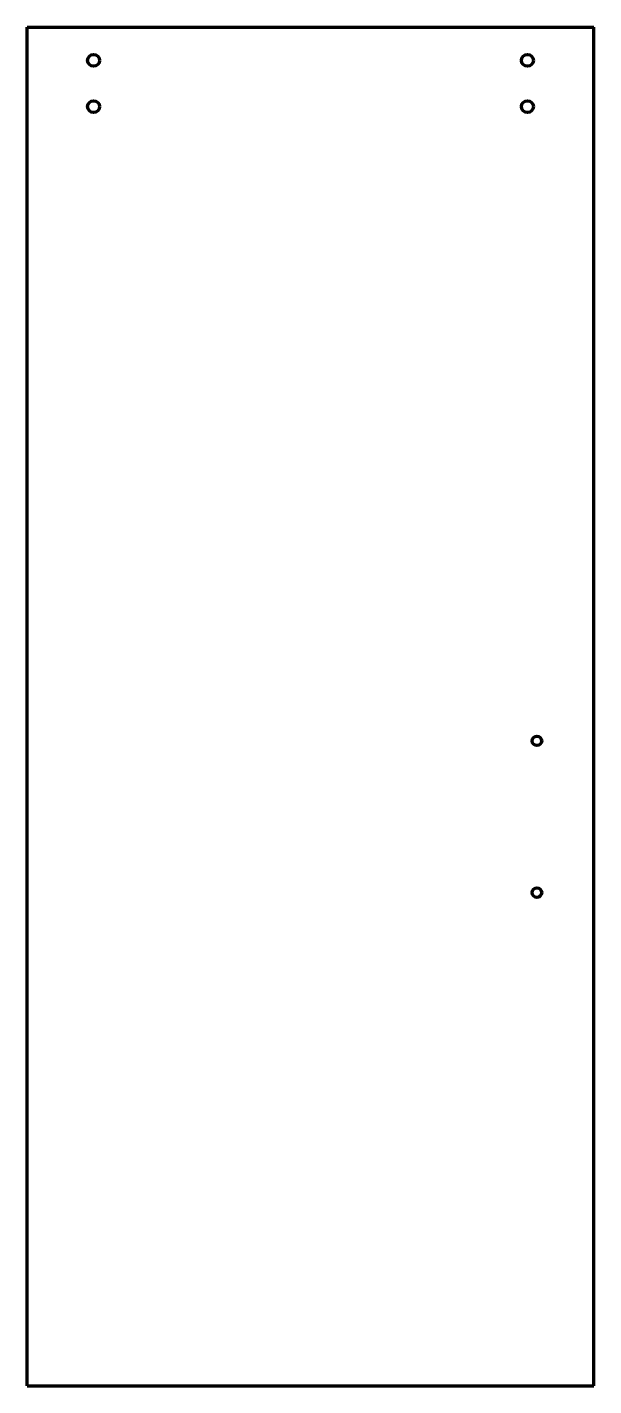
# Model space of a CAD drawing. Header units: inches. Extents: x 0 to 29.9, y 0 to 71.6.
import ezdxf

# ---------------------------------------------------------------- set-up
doc = ezdxf.new("R2010")
doc.units = ezdxf.units.IN
doc.header["$MEASUREMENT"] = 0
doc.layers.get('0').update_dxf_attribs({"linetype": 'CONTINUOUS'})

msp = doc.modelspace()

# ---------------------------------------------------------------- linework, layer by layer
at = {"color": 7, "lineweight": 90}
for p, q in [((0, 0), (0, 71.625)), ((0, 71.625), (29.875, 71.625)), ((29.875, 0), (29.875, 71.625)), ((0, 0), (29.875, 0))]:
    msp.add_line(p, q, dxfattribs=at)
for centre, radius in [((3.5, 69.875), 0.3125), ((26.375, 69.875), 0.3125), ((3.5, 67.4375), 0.3125), ((26.375, 67.4375), 0.3125), ((26.875, 34), 0.25), ((26.875, 26), 0.25)]:
    msp.add_circle(centre, radius, dxfattribs=at)

doc.saveas('drawing.dxf')
